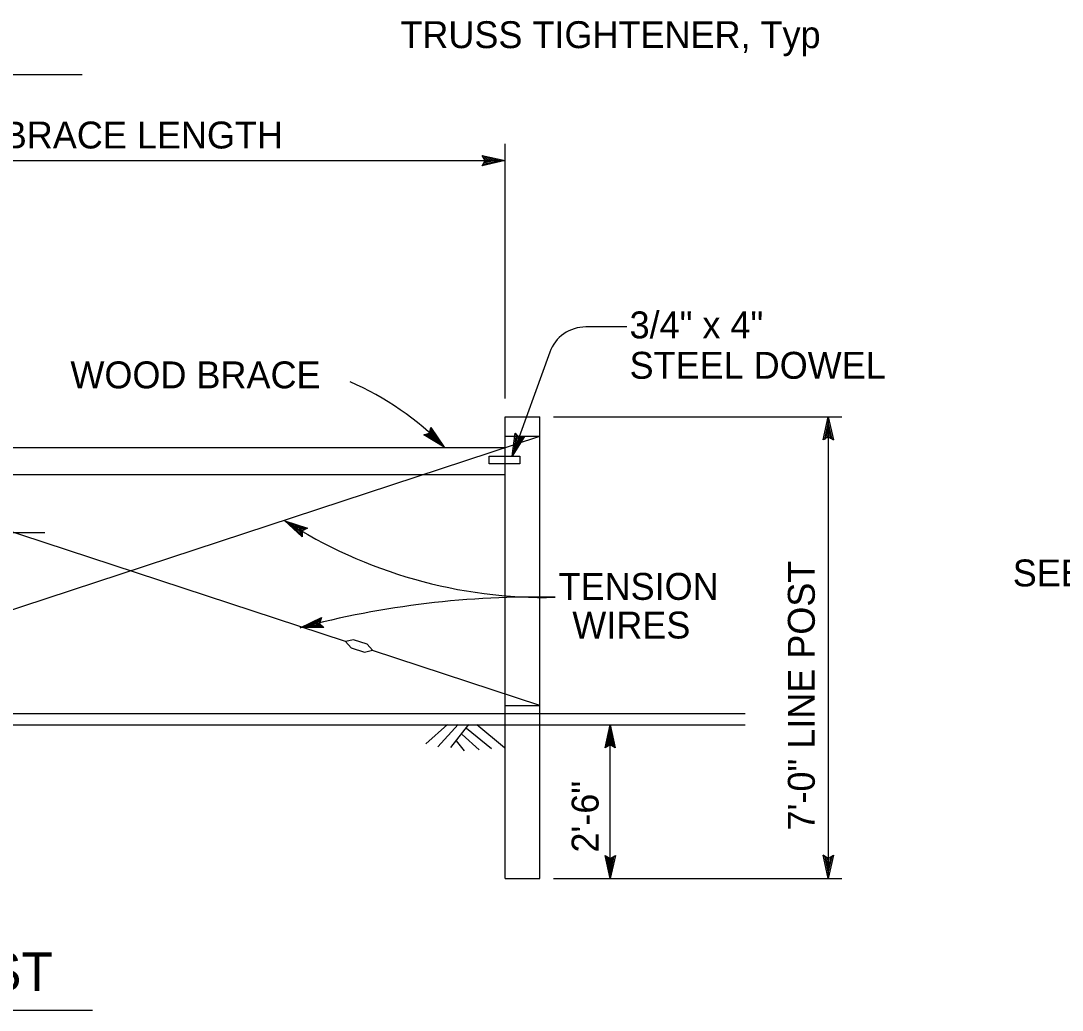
# Model space of a CAD drawing. Extents: x -894 to 866, y -476 to 714.
# Drawn here: x -478.3 to -207.6, y 108.3 to 365.5 of the extents above; entities that cross this region are included whole.
import ezdxf

# ---------------------------------------------------------------- set-up
doc = ezdxf.new("R2010")
doc.units = 0
for name, color, linetype in [('56 Stage 3 Anno', 7, 'Continuous'), ('57 Undefined', 7, 'Continuous'), ('59 Sndwall Anno', 7, 'Continuous'), ('60 Nongeo Data', 7, 'Continuous')]:
    doc.layers.add(name, color=color, linetype=linetype)

# ---------------------------------------------------------------- blocks, each defined once
blk = doc.blocks.new('AHT')
at = {"layer": '60 Nongeo Data'}
blk.add_lwpolyline([(-5.91, 1.32), (0, 0), (-5.91, -1.31), (-5.7, -0.96), (-1.37, 0), (-5.7, 0.97), (-5.49, 0.62), (-2.72, 0), (-5.49, -0.61), (-5.28, -0.26), (-4.08, 0), (-5.28, 0.27), (-5.12, 0), (-5.91, -1.31), (-5.12, 0)], close=True, dxfattribs=at)

msp = doc.modelspace()

# ---------------------------------------------------------------- linework, layer by layer
at = {"layer": '56 Stage 3 Anno'}
for p, q in [((-352.34, 267.28), (-352.34, 333.49)), ((-357.54, 329.14), (-358.34, 330.48)), ((-358.34, 330.48), (-358.34, 330.48)), ((-358.34, 330.48), (-352.34, 329.14)), ((-547.34, 329.14), (-352.34, 329.14)), ((-352.34, 329.14), (-358.34, 327.81)), ((-358.34, 327.81), (-357.54, 329.14)), ((-358.34, 327.81), (-358.34, 327.81)), ((-358.13, 330.12), (-353.72, 329.14)), ((-353.73, 329.13), (-358.11, 328.17)), ((-355.1, 329.14), (-357.93, 328.51)), ((-357.89, 329.76), (-355.1, 329.14)), ((-357.72, 329.41), (-356.49, 329.14)), ((-356.49, 329.14), (-357.69, 328.87)), ((-352.34, 329.14), (-352.34, 329.14)), ((-320.78, 285.91), (-331.4, 285.91)), ((-340.8, 279.32), (-350.59, 252.28)), ((-339.84, 262.52), (-264.91, 262.52)), ((-268.41, 262.52), (-268.41, 142.52)), ((-373.54, 257.87), (-372.04, 258.28)), ((-368.28, 254.68), (-373.54, 257.87)), ((-373.54, 257.87), (-373.54, 257.87)), ((-369.29, 255.64), (-373.12, 257.97)), ((-370.28, 256.59), (-372.75, 258.09)), ((-371.28, 257.55), (-372.33, 258.19)), ((-372.04, 258.28), (-371.69, 259.8)), ((-371.97, 258.6), (-371.28, 257.55)), ((-371.86, 258.97), (-370.28, 256.59)), ((-371.78, 259.39), (-369.28, 255.64)), ((-371.69, 259.8), (-371.69, 259.8)), ((-371.69, 259.8), (-368.28, 254.68)), ((-368.28, 254.68), (-368.28, 254.68)), ((-405.14, 231.3), (-409.61, 235.52)), ((-409.61, 235.52), (-409.61, 235.52)), ((-409.61, 235.52), (-403.78, 233.59)), ((-405.15, 231.71), (-408.43, 234.82)), ((-408.41, 234.81), (-404.16, 233.4)), ((-405.16, 232.14), (-407.24, 234.11)), ((-407.24, 234.11), (-404.49, 233.2)), ((-405.14, 232.53), (-406.05, 233.4)), ((-406.05, 233.4), (-404.88, 233.01)), ((-403.78, 233.59), (-405.14, 232.86)), ((-405.14, 232.86), (-405.14, 231.3)), ((-403.78, 233.59), (-403.78, 233.59)), ((-405.14, 231.3), (-405.14, 231.3)), ((-405.67, 207.69), (-400.11, 210.32)), ((-404.31, 208), (-400.26, 209.92)), ((-402.97, 208.3), (-400.36, 209.54)), ((-401.62, 208.61), (-400.5, 209.14)), ((-400.36, 208.61), (-401.62, 208.61)), ((-400.11, 210.32), (-400.6, 208.84)), ((-400.6, 208.84), (-399.52, 207.72)), ((-400.11, 210.32), (-400.11, 210.32)), ((-399.52, 207.72), (-405.67, 207.69)), ((-405.67, 207.69), (-405.67, 207.69)), ((-399.81, 208.01), (-404.32, 208)), ((-400.12, 208.31), (-402.97, 208.3)), ((-399.52, 207.72), (-399.52, 207.72)), ((-326.43, 176.44), (-325.09, 182.44)), ((-325.09, 142.52), (-325.09, 182.44)), ((-325.09, 182.44), (-325.09, 182.44)), ((-325.09, 182.44), (-323.76, 176.44)), ((-326.07, 176.66), (-325.09, 181.06)), ((-325.71, 176.89), (-325.09, 179.68)), ((-325.09, 179.68), (-324.46, 176.85)), ((-325.08, 181.05), (-324.12, 176.68)), ((-325.09, 177.24), (-326.43, 176.44)), ((-326.43, 176.44), (-326.43, 176.44)), ((-325.36, 177.07), (-325.09, 178.3)), ((-325.09, 178.3), (-324.82, 177.09)), ((-323.76, 176.44), (-325.09, 177.24)), ((-323.76, 176.44), (-323.76, 176.44)), ((-325.09, 142.52), (-326.42, 148.52)), ((-326.42, 148.52), (-326.42, 148.52)), ((-326.42, 148.52), (-325.09, 147.72)), ((-325.09, 143.91), (-326.06, 148.29)), ((-325.08, 145.28), (-325.71, 148.11)), ((-325.08, 146.67), (-325.35, 147.87)), ((-325.09, 147.72), (-323.75, 148.52)), ((-323.75, 148.52), (-325.09, 142.52)), ((-324.1, 148.3), (-325.09, 143.9)), ((-324.46, 148.07), (-325.08, 145.28)), ((-324.81, 147.89), (-325.08, 146.67)), ((-323.75, 148.52), (-323.75, 148.52)), ((-339.84, 142.52), (-264.91, 142.52)), ((-325.09, 142.52), (-325.09, 142.52))]:
    msp.add_line(p, q, dxfattribs=at)
msp.add_lwpolyline([(-347.34, 257.38), (-350.59, 252.28), (-349.81, 258.28), (-349.55, 257.96), (-350.12, 253.57), (-347.74, 257.31), (-348.14, 257.23), (-349.66, 254.84), (-349.29, 257.65), (-349.04, 257.33), (-349.2, 256.11), (-348.53, 257.15), (-348.84, 257.09), (-349.81, 258.28), (-348.84, 257.09)], close=True, dxfattribs=at)
for centre, radius, start, end in [((-331.4, 275.91), 10, 90, 160.1033), ((-421.78, 203.5), 74.04, 43.7328, 66.8767), ((-341.97, 340.26), 124.68, 237.1468, 271.2053), ((-344.68, -21.45), 237.12, 88.7131, 104.9045)]:
    msp.add_arc(centre, radius, start, end, dxfattribs=at)
at = {"layer": '57 Undefined'}
for p, q in [((-566.79, 351.55), (-462.3, 351.55)), ((-553.3, 108.27), (-459.61, 108.27))]:
    msp.add_line(p, q, dxfattribs=at)
at = {"layer": '59 Sndwall Anno'}
for p, q in [((-367.33, 182.56), (-373.04, 177.49)), ((-364.59, 182.53), (-369.89, 176.77)), ((-361.93, 182.53), (-366.63, 176.54)), ((-362.39, 181.63), (-355.95, 176.32)), ((-359.73, 182.5), (-352.53, 176.57)), ((-363.57, 179.98), (-359.17, 175.97)), ((-365.13, 178.26), (-363.07, 175.73))]:
    msp.add_line(p, q, dxfattribs=at)
at = {"layer": '60 Nongeo Data'}
for p, q in [((-352.34, 142.52), (-352.34, 262.52)), ((-352.34, 262.52), (-343.34, 262.52)), ((-343.34, 142.52), (-343.34, 262.52)), ((-393.84, 204.12), (-556.34, 257.52)), ((-490.15, 209.27), (-343.34, 257.52)), ((-352.34, 257.52), (-343.34, 257.52)), ((-547.34, 254.52), (-352.34, 254.52)), ((-356.57, 250.28), (-356.57, 252.28)), ((-356.57, 252.28), (-348.57, 252.28)), ((-348.57, 252.28), (-348.57, 250.28)), ((-348.57, 250.28), (-356.57, 250.28)), ((-547.34, 247.56), (-352.34, 247.56)), ((-551.84, 232.44), (-472.02, 232.44)), ((-391.77, 204.59), (-393.85, 204.1)), ((-393.85, 204.1), (-392.45, 202.49)), ((-388.29, 203.46), (-391.77, 204.59)), ((-386.89, 201.85), (-388.29, 203.46)), ((-392.45, 202.49), (-388.97, 201.36)), ((-390.37, 202.97), (-390.37, 202.97)), ((-388.97, 201.36), (-386.89, 201.85)), ((-343.34, 187.52), (-386.86, 201.82)), ((-352.34, 187.52), (-343.34, 187.52)), ((-556.34, 185.44), (-290.01, 185.44)), ((-494.01, 182.44), (-290.01, 182.44)), ((-352.34, 142.52), (-343.34, 142.52))]:
    msp.add_line(p, q, dxfattribs=at)

# ---------------------------------------------------------------- block references
at = {"layer": '56 Stage 3 Anno', "xscale": 1.0169346246973365, "yscale": 1.0120465700262526}
for p, rotation in [((-268.41, 262.52), 90), ((-268.41, 142.52), -90)]:
    msp.add_blockref('AHT', p, dxfattribs=dict(at, rotation=rotation))

# ---------------------------------------------------------------- texts
at = {"layer": '57 Undefined'}
for s, height, p in [('TRUSS TIGHTENER, Typ', 7, (-379.62, 358.39)), ('7\'-0" BRACE LENGTH', 7, (-504.19, 332.3)), ('3/4" x 4"', 7, (-320.05, 282.93)), ('STEEL DOWEL', 7, (-320.05, 272.43)), ('WOOD BRACE', 7, (-465.37, 269.94)), ('SEE DETAIL D', 7, (-220.46, 218.44)), ('TENSION', 7, (-338.51, 214.95)), ('WIRES', 7, (-334.94, 204.9)), ('WOOD POST', 10, (-553.15, 113.29))]:
    msp.add_text(s, height=height, dxfattribs=at).set_placement(p)
for s, height, p in [('7\'-0" LINE POST', 6.9999, (-271.91, 155)), ('2\'-6"', 7, (-328.1, 149.24))]:
    msp.add_text(s, height=height, rotation=90, dxfattribs=at).set_placement(p)

doc.saveas('drawing.dxf')
